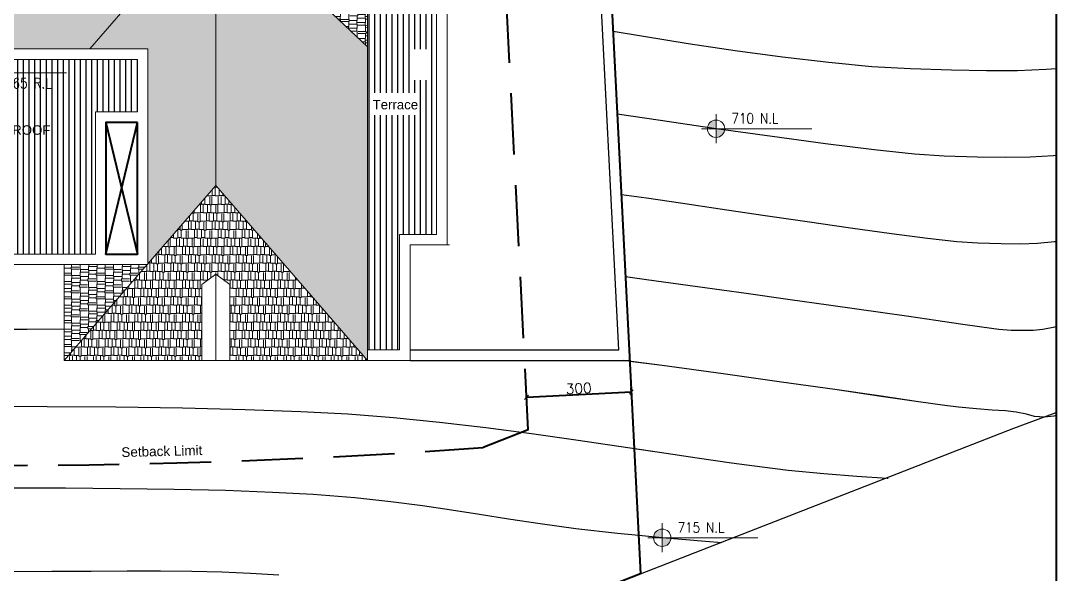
# Model space of a CAD drawing. Header units: metres. Extents: x -322116 to -321123, y -26723 to -26468.
# Drawn here: x -321152.9 to -321123.3, y -26562.96 to -26547.15 of the extents above; entities that cross this region are included whole.
import ezdxf

# ---------------------------------------------------------------- set-up
doc = ezdxf.new("R2010")
doc.units = ezdxf.units.M
doc.header["$LTSCALE"] = 7
doc.header["$MEASUREMENT"] = 0
doc.header["$PDMODE"] = 34
doc.header["$PDSIZE"] = 0.5
doc.linetypes.add('DASHED', pattern=[0.75, 0.5, -0.25])
doc.linetypes.add('Hidden', pattern=[9.525, 6.35, -3.175])
for name, color, linetype in [('00-LIMIT', 3, 'Continuous'), ('22-1-14-ROAD P2PFGC', 5, 'Continuous'), ('CONT-MJR', 4, 'Continuous'), ('CONT-MNR', 8, 'Continuous')]:
    doc.layers.add(name, color=color, linetype=linetype)
for name, color, linetype, lineweight in [('1363TRXX-AS003$0$A-FLOR-IDEN', 4, 'Continuous', 18), ('1363TRXX-AS003$0$A-FLOR-LIN0', 1, 'Continuous', 0), ('A-ANNO-TXT3', 6, 'Continuous', 30), ('A-FLOR-HIDN', 9, 'Hidden', 13), ('A-GRID-DIMS', 142, 'Continuous', 9), ('A-PATT', 8, 'Continuous', 5), ('A-WALL-BLWO', 7, 'Continuous', 40), ('L-Structure', 5, 'Continuous', 15), ('projection plans', 8, 'Continuous', 5)]:
    doc.layers.add(name, color=color, linetype=linetype, lineweight=lineweight)
doc.styles.add('1363TRXX-AS003$0$EG_SIMPLEX', font='SIMPLEX.shx')
doc.styles.add('EG_SIMPLEX', font='SIMPLEX.shx')
doc.styles.get("Standard").update_dxf_attribs({"font": 'romans.shx', "height": 0.5})
doc.dimstyles.new('ERGA-M-0200', dxfattribs={"dimscale": 1.15, "dimtxt": 0.2, "dimasz": 0.2, "dimexe": 0.1, "dimexo": 0.1, "dimgap": 0.06, "dimtad": 1, "dimdec": 1, "dimlfac": 100, "dimrnd": 5, "dimdsep": 46, "dimtxsty": 'EG_SIMPLEX', "dimblk1": 'OBLIQUE', "dimblk2": 'OBLIQUE', "dimsah": 1, "dimcen": 0.3, "dimclrd": 256, "dimclre": 256, "dimclrt": 2, "dimadec": 0, "dimazin": 0, "dimtfac": 1, "dimtdec": 1, "dimtix": 1, "dimtmove": 2, "dimatfit": 3, "dimldrblk": 'OBLIQUE', "dimfxl": 1, "dimtolj": 1, "dimtzin": 0, "dimarcsym": 0})

# ---------------------------------------------------------------- blocks, each defined once
blk = doc.blocks.new('_OBLIQUE')
at = {"color": 0, "linetype": 'ByBlock'}
blk.add_line((-0.5, -0.5), (0.5, 0.5), dxfattribs=at)
blk = doc.blocks.new('*D440')
at = {"layer": 'A-GRID-DIMS', "lineweight": -2, "transparency": 16777216}
for p, q in [((-321703.521, -26753.122), (-321703.536, -26752.821)), ((-321703.53, -26752.936), (-321700.534, -26752.783)), ((-321700.525, -26752.97), (-321700.54, -26752.668))]:
    blk.add_line(p, q, dxfattribs=at)
at = {"layer": 'Defpoints', "color": 0, "transparency": 16777216}
for p in [(-321700.534, -26752.783), (-321703.515, -26753.237), (-321700.519, -26753.084)]:
    blk.add_point(p, dxfattribs=at)
at = {"layer": 'A-GRID-DIMS', "lineweight": -2, "transparency": 16777216, "xscale": 0.115, "yscale": 0.115, "zscale": 0.115}
for p, rotation in [((-321703.53, -26752.936), 182.9106256903366), ((-321700.534, -26752.783), 2.910625690336583)]:
    blk.add_blockref('_OBLIQUE', p, dxfattribs=dict(at, rotation=rotation))
at = {"layer": 'A-GRID-DIMS', "color": 2, "transparency": 16777216, "insert": (-321702.041, -26752.681), "char_height": 0.2875, "attachment_point": 5, "rotation": 2.9106, "style": 'EG_SIMPLEX'}
blk.add_mtext('\\A1;300', dxfattribs=at)
blk = doc.blocks.new('1363TRXX-AS003$0$TAG-LEV-PL1')
h = blk.add_hatch(color=256)
h.paths.add_polyline_path([(0, 169, 0.414214), (-169, 0), (0, 0)])
h.paths.add_polyline_path([(169, 0), (0, 0), (0, -169, 0.414214)])
for p, q in [((0, -281), (0, 281)), ((-281, 0), (1859, 0))]:
    blk.add_line(p, q)
blk.add_circle((0, 0), 169)
at = {"style": '1363TRXX-AS003$0$EG_SIMPLEX', "width": 0.85}
for tag, p in [('F.F.L.', (450, 150)), ('C.L.', (450, -450))]:
    blk.add_attdef(tag, p, '', height=300, dxfattribs=at)
blk = doc.blocks.new('B1 2')
at = {"layer": '00-LIMIT'}
blk.add_lwpolyline([(-321200.2699, -26562.9531), (-321189.6043, -26558.7907), (-321188.3932, -26558.3399)], dxfattribs=at)
at = {"layer": 'A-WALL-BLWO'}
blk.add_lwpolyline([(-321243.3932, -26513.9378), (-321188.3932, -26513.9378), (-321188.3932, -26588.8759), (-321243.3932, -26588.8759)], close=True, dxfattribs=at)
at = {"layer": 'CONT-MJR', "flags": 128}
for points, elevation in [([(-321188.3932, -26550.9993), (-321188.4683, -26551.0079), (-321189.1391, -26551.0492), (-321189.8435, -26551.0596), (-321190.6423, -26551.0468), (-321191.5961, -26551.0185), (-321192.4453, -26550.9607), (-321193.6015, -26550.8397), (-321194.9851, -26550.6695), (-321196.5165, -26550.4643), (-321198.116, -26550.2382), (-321199.7038, -26550.0055), (-321200.9379, -26549.8198)], 710), ([(-321197.951, -26562.0613), (-321198.4136, -26562.0267), (-321199.6541, -26561.9221), (-321200.3261, -26561.8569)], 715)]:
    blk.add_lwpolyline(points, dxfattribs=dict(at, elevation=elevation))
at = {"layer": 'CONT-MNR', "flags": 128}
for points, elevation in [([(-321188.3932, -26548.525), (-321188.6782, -26548.5492), (-321189.501, -26548.5817), (-321190.3839, -26548.5844), (-321191.3831, -26548.5645), (-321192.555, -26548.5291), (-321193.6594, -26548.4659), (-321194.8965, -26548.3499), (-321196.217, -26548.1935), (-321197.5718, -26548.0093), (-321198.9116, -26547.8097), (-321200.1872, -26547.6071), (-321201.0577, -26547.4625)], 709), ([(-321188.3932, -26553.4642), (-321188.4429, -26553.4717), (-321188.9283, -26553.5167), (-321189.4166, -26553.5327), (-321189.9666, -26553.5273), (-321190.6372, -26553.5078), (-321191.2308, -26553.4648), (-321192.0728, -26553.3716), (-321193.1057, -26553.2391), (-321194.2724, -26553.078), (-321195.5154, -26552.8991), (-321196.7774, -26552.7132), (-321198.0012, -26552.5311), (-321199.1293, -26552.3635), (-321200.1044, -26552.2213), (-321200.8209, -26552.1219)], 711), ([(-321188.3932, -26555.8945), (-321188.4378, -26555.9084), (-321188.7808, -26555.9709), (-321189.0534, -26556.0004), (-321189.3283, -26556.0061), (-321189.6783, -26555.9972), (-321190.0306, -26555.9686), (-321190.523, -26555.9061), (-321191.1317, -26555.8181), (-321191.8332, -26555.7134), (-321192.6038, -26555.6005), (-321193.42, -26555.4879), (-321194.025, -26555.4046), (-321194.8999, -26555.2803), (-321195.9947, -26555.1239), (-321197.2595, -26554.9444), (-321198.644, -26554.7508), (-321200.0985, -26554.5522), (-321200.7014, -26554.4726)], 712), ([(-321188.7589, -26558.476), (-321189.0141, -26558.4555), (-321189.244, -26558.3919), (-321189.5352, -26558.3296), (-321189.8431, -26558.2991), (-321190.2228, -26558.2731), (-321190.6719, -26558.2417), (-321191.1882, -26558.1953), (-321191.5751, -26558.1442), (-321192.3316, -26558.0362), (-321193.4006, -26557.8815), (-321194.7248, -26557.6905), (-321196.2472, -26557.4735), (-321197.9107, -26557.2409), (-321199.6581, -26557.003), (-321200.579, -26556.8821)], 713), ([(-321193.1976, -26560.2332), (-321193.2216, -26560.2316), (-321194.0938, -26560.1705), (-321195.0401, -26560.0942), (-321196.059, -26559.9968), (-321196.8002, -26559.909), (-321197.6704, -26559.7899), (-321198.6535, -26559.6462), (-321199.7333, -26559.4843), (-321200.4521, -26559.3768)], 714)]:
    blk.add_lwpolyline(points, dxfattribs=dict(at, elevation=elevation))
at = {"layer": '1363TRXX-AS003$0$A-FLOR-IDEN'}
ref = blk.add_blockref('1363TRXX-AS003$0$TAG-LEV-PL1', (-321198.116, -26550.2382, 710), dxfattribs=dict(at, xscale=0.0014700000362087, yscale=0.0014700000362087, zscale=0.0014700000362087))
ref.add_attrib('F.F.L.', '710 N.L', (-321197.675, -26550.0912, 710), dxfattribs={"layer": '0', "height": 0.294, "rotation": 360, "style": '1363TRXX-AS003$0$EG_SIMPLEX', "width": 0.85})
ref = blk.add_blockref('1363TRXX-AS003$0$TAG-LEV-PL1', (-321199.6542, -26561.9221, 715), dxfattribs=dict(at, xscale=0.0014700000362087, yscale=0.0014700000362087, zscale=0.0014700000362087))
ref.add_attrib('F.F.L.', '715 N.L', (-321199.2132, -26561.7751, 715), dxfattribs={"layer": '0', "height": 0.294, "rotation": 360, "style": '1363TRXX-AS003$0$EG_SIMPLEX', "width": 0.85})
blk = doc.blocks.new('m 12')
at = {"layer": '22-1-14-ROAD P2PFGC', "transparency": 33554534}
h = blk.add_hatch(dxfattribs=at)
h.set_pattern_fill('ANSI31', scale=1.3, angle=45)
h.set_pattern_definition([(90, (-187.8846, 18.4578), (-0.1625, 0), [])])
h.paths.add_polyline_path([(-321388.4118, -26532.9581), (-321398.1118, -26532.9581), (-321398.1118, -26534.9081), (-321404.3118, -26534.9081), (-321404.3118, -26539.3023), (-321405.4818, -26539.3023), (-321405.4818, -26544.6581), (-321404.5118, -26544.6581), (-321404.5118, -26551.3581), (-321406.0118, -26551.3581), (-321406.0118, -26554.5581), (-321403.6118, -26554.5581), (-321403.6118, -26537.7015), (-321383.0787, -26537.7016), (-321383.0787, -26554.5581), (-321382.1603, -26554.5581), (-321382.1603, -26551.2581), (-321381.1018, -26551.2581), (-321381.1018, -26541.5581), (-321382.2287, -26541.5581), (-321382.2287, -26534.9081), (-321388.4118, -26534.9081)])
edge = h.paths.add_edge_path(flags=16)
edge.add_arc((-321394.4903, -26535.3455), 0.2481, 0, 360)
h.paths.add_polyline_path([(-321405.2533, -26553.463), (-321404.3703, -26553.463), (-321404.3703, -26553.0317), (-321405.2533, -26553.0317)], flags=16)
h.paths.add_polyline_path([(-321405.4431, -26553.3996), (-321405.4431, -26552.5166), (-321405.8743, -26552.5166), (-321405.8743, -26553.3996)], flags=16)
h.paths.add_polyline_path([(-321402.5757, -26536.7788), (-321402.5757, -26535.8584), (-321403.007, -26535.8584), (-321403.007, -26536.7788)], flags=16)
h.paths.add_polyline_path([(-321393.8213, -26536.8162), (-321392.7192, -26536.8162), (-321392.7192, -26536.3849), (-321393.8213, -26536.3849)], flags=16)
h.paths.add_polyline_path([(-321384.2889, -26536.7788), (-321384.2889, -26535.8393), (-321384.7202, -26535.8393), (-321384.7202, -26536.7788)], flags=16)
h.paths.add_polyline_path([(-321382.9583, -26539.6741), (-321382.3491, -26539.6741), (-321382.3491, -26539.2428), (-321382.9583, -26539.2428)], flags=16)
h.paths.add_polyline_path([(-321382.5318, -26544.9633), (-321381.6488, -26544.9633), (-321381.6488, -26544.532), (-321382.5318, -26544.532)], flags=16)
h.paths.add_polyline_path([(-321381.3907, -26546.8496), (-321381.3907, -26545.9666), (-321381.8219, -26545.9666), (-321381.8219, -26546.8496)], flags=16)
h.paths.add_polyline_path([(-321397.07, -26535.8562), (-321397.07, -26534.8373), (-321397.5013, -26534.8373), (-321397.5013, -26535.8562)], flags=16)
h.paths.add_polyline_path([(-321394.1228, -26535.272), (-321391.6791, -26535.272), (-321391.6791, -26534.831), (-321394.1228, -26534.831)], flags=16)
h.paths.add_polyline_path([(-321394.1228, -26535.86), (-321391.9766, -26535.86), (-321391.9766, -26535.419), (-321394.1228, -26535.419)], flags=16)
h.paths.add_polyline_path([(-321383.0049, -26547.8529), (-321381.5704, -26547.8553), (-321381.5693, -26547.215), (-321383.0038, -26547.2125)], flags=16)
h.paths.add_polyline_path([(-321405.402, -26553.0502), (-321403.9675, -26553.0527), (-321403.9664, -26552.4124), (-321405.4009, -26552.4099)], flags=16)
h.paths.add_polyline_path([(-321405.3468, -26542.1633), (-321403.9123, -26542.1658), (-321403.9112, -26541.5254), (-321405.3457, -26541.5229)], flags=16)
h.paths.add_polyline_path([(-321393.95, -26534.8473), (-321392.5154, -26534.8498), (-321392.5143, -26534.2094), (-321393.9489, -26534.207)], flags=16)
at = {"layer": '22-1-14-ROAD P2PFGC', "color": 7, "transparency": 33554534}
for points in [[(-321381.8603, -26554.8581), (-321375.5798, -26554.8581), (-321376.8485, -26529.9053)], [(-321381.8603, -26554.5581), (-321375.8954, -26554.5581), (-321377.1337, -26530.2053)]]:
    blk.add_lwpolyline(points, dxfattribs=at)
at = {"layer": 'A-PATT', "color": 7}
blk.add_line((-321382.1603, -26554.5581, 0), (-321383.0787, -26554.5581, 0), dxfattribs=at)
for points in [[(-321382.1603, -26554.5581), (-321382.1603, -26551.2581), (-321381.1018, -26551.2581), (-321381.1018, -26541.5581), (-321382.2287, -26541.5581), (-321382.2287, -26534.9081)], [(-321383.0787, -26554.8581), (-321381.8603, -26554.8581), (-321381.8603, -26551.5581), (-321380.8018, -26551.5581), (-321380.8018, -26541.2581), (-321381.9287, -26541.2581)]]:
    blk.add_lwpolyline(points, dxfattribs=at)
at = {"layer": 'A-ANNO-TXT3', "lineweight": 5, "insert": (-321382.9284, -26547.4133), "char_height": 0.27, "attachment_point": 1, "rotation": 359.90083}
blk.add_mtext_dynamic_manual_height_columns('\\A1;{\\fArial Unicode MS|b0|i0|c0|p34;Terrace}', width=4.212413, gutter_width=3.0774, heights=[2.2211], dxfattribs=at)
blk = doc.blocks.new('bb 212')
at = {"layer": '1363TRXX-AS003$0$A-FLOR-LIN0', "transparency": 33554549}
h = blk.add_hatch(dxfattribs=at)
h.set_pattern_fill('AR-RSHKE', color=256, scale=0.02, angle=90)
h.paths.add_polyline_path([(-321318.0787, -26539.7016), (-321322.4106, -26543.8016), (-321318.0787, -26547.9017), (-321318.0787, -26544.5017), (-321320.4258, -26544.5017), (-321321.1419, -26543.8016), (-321320.4258, -26543.1017), (-321318.0787, -26543.1017)])
h = blk.add_hatch(dxfattribs=at)
h.set_pattern_fill('AR-RSHKE', color=256, scale=0.02)
h.paths.add_polyline_path([(-321322.4106, -26543.8016), (-321329.1542, -26543.8016, -0.9998551), (-321329.6503, -26543.8016), (-321334.4118, -26543.8016), (-321330.154, -26547.958), (-321326.0116, -26547.958)])
edge = h.paths.add_edge_path(flags=24)
edge.add_line((-321329.0593, -26544.3406), (-321329.0593, -26543.8506))
edge.add_line((-321329.0593, -26543.8506), (-321326.8641, -26543.8506))
edge.add_line((-321326.8641, -26543.8506), (-321326.8641, -26544.3406))
edge.add_line((-321326.8641, -26544.3406), (-321329.0593, -26544.3406))
edge.add_line((-321329.0593, -26543.7526), (-321329.0593, -26543.5566))
edge.add_line((-321329.0593, -26543.5566), (-321328.8633, -26543.5566))
edge.add_line((-321328.8633, -26543.5566), (-321328.8633, -26543.7526))
edge.add_line((-321328.8633, -26543.7526), (-321329.0593, -26543.7526))
h = blk.add_hatch(dxfattribs=at)
h.set_pattern_fill('AR-RSHKE', color=256, scale=0.02, angle=270)
h.paths.add_polyline_path([(-321326.0116, -26547.958), (-321324.3517, -26547.958), (-321324.3517, -26554.0987), (-321322.4105, -26551.8582), (-321322.4106, -26543.8016)])
h.paths.add_polyline_path([(-321329.8202, -26551.0312), (-321327.0786, -26551.0359), (-321327.0767, -26549.9426), (-321329.8183, -26549.9379)], flags=9)
h = blk.add_hatch(dxfattribs=at)
h.set_pattern_fill('AR-RSHKE', color=256, scale=0.02, angle=90)
h.paths.add_polyline_path([(-321318.0787, -26547.9017), (-321322.4105, -26543.8016), (-321322.4105, -26551.8582), (-321318.0787, -26556.8581)])
h = blk.add_hatch(dxfattribs=at)
h.set_pattern_fill('AR-RSHKE', color=256, scale=0.02)
h.paths.add_polyline_path([(-321322.4105, -26551.8582), (-321324.3517, -26554.0987), (-321324.3517, -26554.1199), (-321324.3701, -26554.1199), (-321326.7424, -26556.8581), (-321322.8106, -26556.8581), (-321322.8106, -26554.6894), (-321322.4106, -26554.3962), (-321322.0106, -26554.6894), (-321322.0106, -26556.8581), (-321318.0788, -26556.8581)])
h = blk.add_hatch(dxfattribs=at)
h.set_pattern_fill('AR-RSHKE', color=256, scale=0.02, angle=270)
h.paths.add_polyline_path([(-321324.3701, -26554.1199), (-321326.7424, -26554.1199), (-321326.7424, -26556.8581)])
at = {"layer": '22-1-14-ROAD P2PFGC', "transparency": 33554534}
h = blk.add_hatch(dxfattribs=at)
h.set_pattern_fill('ANSI31', scale=1.3, angle=45)
h.set_pattern_definition([(90, (0, 6e-11), (-0.1625, 0), [])])
h.paths.add_polyline_path([(-321325.8514, -26549.7581), (-321324.6518, -26549.7581), (-321324.6518, -26548.2581), (-321329.4087, -26548.2581), (-321329.4087, -26548.3955, -0.4142136), (-321329.1607, -26548.6436, -1), (-321329.6568, -26548.6436, -0.4142136), (-321329.4087, -26548.3955), (-321329.4087, -26548.2581), (-321330.2118, -26548.2581), (-321330.2118, -26551.7448), (-321328.2118, -26551.7448), (-321328.2118, -26553.8198), (-321325.8518, -26553.8198)])
h.paths.add_polyline_path([(-321326.6759, -26551.4805), (-321326.6759, -26550.5974), (-321326.2446, -26550.5974), (-321326.2446, -26551.4805)], flags=24)
h.paths.add_polyline_path([(-321327.8734, -26549.2467), (-321326.9903, -26549.2467), (-321326.9903, -26549.678), (-321327.8734, -26549.678)], flags=24)
edge = h.paths.add_edge_path(flags=24)
edge.add_line((-321329.0657, -26549.1826), (-321329.0657, -26548.6926))
edge.add_line((-321329.0657, -26548.6926), (-321326.8705, -26548.6926))
edge.add_line((-321326.8705, -26548.6926), (-321326.8705, -26549.1826))
edge.add_line((-321326.8705, -26549.1826), (-321329.0657, -26549.1826))
edge.add_line((-321329.0657, -26548.5946), (-321329.0657, -26548.3986))
edge.add_line((-321329.0657, -26548.3986), (-321328.8697, -26548.3986))
edge.add_line((-321328.8697, -26548.3986), (-321328.8697, -26548.5946))
edge.add_line((-321328.8697, -26548.5946), (-321329.0657, -26548.5946))
h.paths.add_polyline_path([(-321329.8019, -26550.0688), (-321326.8769, -26550.0738), (-321326.8784, -26550.9288), (-321329.8034, -26550.9238)], flags=24)
at = {"layer": 'A-FLOR-HIDN', "color": 5, "ltscale": 0.5}
for p, q in [((-321326.0116, -26547.958, 0), (-321322.4106, -26543.8016, 0)), ((-321318.0787, -26547.9017, 0), (-321322.4106, -26543.8016, 0)), ((-321322.4106, -26551.8581, 0), (-321322.4106, -26543.8016, 0)), ((-321324.3517, -26554.0987, 0), (-321322.4106, -26551.8581, 0)), ((-321318.0787, -26556.8581, 0), (-321322.4106, -26551.8581, 0)), ((-321326.7424, -26556.8581, 0), (-321324.3701, -26554.1199, 0)), ((-321322.8106, -26554.6894, 0), (-321322.4106, -26554.3962, 0)), ((-321322.0105, -26554.6894, 0), (-321322.4106, -26554.3962, 0)), ((-321322.4106, -26554.3962, 0), (-321322.4106, -26556.8581)), ((-321322.8106, -26554.6894, 0), (-321322.8106, -26556.8581, 0)), ((-321322.0106, -26554.6894, 0), (-321322.0106, -26556.8581, 0))]:
    blk.add_line(p, q, dxfattribs=at)
at = {"layer": 'A-FLOR-HIDN', "color": 5, "ltscale": 0.5, "elevation": 0}
blk.add_lwpolyline([(-321330.2118, -26554.1199), (-321330.2118, -26556.8581), (-321338.6118, -26556.8581), (-321338.6118, -26539.7016), (-321318.0787, -26539.7016), (-321318.0787, -26556.8581), (-321326.7424, -26556.8581), (-321326.7424, -26554.1199)], dxfattribs=at)
at = {"layer": 'A-WALL-BLWO', "elevation": 0}
blk.add_lwpolyline([(-321324.6518, -26550.0581), (-321325.5518, -26550.0581), (-321325.5518, -26553.8198), (-321324.6518, -26553.8198)], close=True, dxfattribs=at)
for points in [[(-321325.5518, -26553.8198), (-321324.6518, -26550.0581)], [(-321325.5518, -26550.0581), (-321324.6518, -26553.8198)]]:
    blk.add_lwpolyline(points, dxfattribs=at)
at = {"layer": 'L-Structure', "elevation": 0}
for points in [[(-321324.3517, -26547.958), (-321330.5119, -26547.958), (-321330.5119, -26554.1199), (-321324.3517, -26554.1199)], [(-321328.2118, -26553.8198), (-321325.8518, -26553.8198), (-321325.8514, -26549.7581), (-321324.6518, -26549.7581), (-321324.6518, -26548.2581), (-321330.2118, -26548.2581), (-321330.2118, -26551.7448), (-321328.2118, -26551.7448)]]:
    blk.add_lwpolyline(points, close=True, dxfattribs=at)
at = {"layer": '1363TRXX-AS003$0$A-FLOR-IDEN'}
ref = blk.add_blockref('1363TRXX-AS003$0$TAG-LEV-PL1', (-321329.4087, -26548.6436), dxfattribs=dict(at, xscale=0.0014700000362087, yscale=0.0014700000362087, zscale=0.0014700000362087))
ref.add_attrib('C.L.', '721.65 R.L', (-321328.9677, -26549.0846), dxfattribs={"layer": '0', "height": 0.294, "rotation": 360, "style": '1363TRXX-AS003$0$EG_SIMPLEX', "width": 0.85})
at = {"layer": 'A-ANNO-TXT3', "lineweight": 5, "insert": (-321329.7345, -26550.1364, 0.0001), "char_height": 0.27, "attachment_point": 1, "rotation": 359.90083}
blk.add_mtext_dynamic_manual_height_columns('\\A1;{\\fArial Unicode MS|b0|i0|c0|p34;TOP OF ROOF\\P35 M2}', width=4.735794, gutter_width=3.0774, heights=[1.9622], dxfattribs=at)
blk = doc.blocks.new('mm 11')
at = {"layer": 'CONT-MJR', "elevation": 715, "flags": 128}
blk.add_lwpolyline([(-322069.994, -26561.857), (-322070.599, -26561.798), (-322071.789, -26561.663), (-322072.81, -26561.527), (-322073.712, -26561.391), (-322074.541, -26561.259), (-322075.347, -26561.13), (-322076.177, -26561.007), (-322077.08, -26560.892), (-322078.103, -26560.785), (-322079.295, -26560.689), (-322080.458, -26560.625), (-322081.8, -26560.576), (-322083.268, -26560.541), (-322084.809, -26560.519), (-322086.37, -26560.506), (-322087.9, -26560.501)], dxfattribs=at)
at = {"layer": 'CONT-MNR', "flags": 128}
for points, elevation in [([(-322086.411, -26555.96), (-322087.467, -26555.97), (-322088.482, -26555.974), (-322089.388, -26555.965), (-322089.881, -26555.949)], 713), ([(-322058.062, -26558.432), (-322058.128, -26558.448), (-322058.395, -26558.479), (-322058.683, -26558.455), (-322058.913, -26558.392), (-322059.204, -26558.33), (-322059.512, -26558.299), (-322059.892, -26558.273), (-322060.341, -26558.242), (-322060.857, -26558.195), (-322061.244, -26558.144), (-322062, -26558.036), (-322063.069, -26557.882), (-322064.394, -26557.691), (-322065.916, -26557.474), (-322067.58, -26557.241), (-322069.327, -26557.003), (-322070.431, -26556.858)], 713), ([(-322062.866, -26560.233), (-322062.89, -26560.232), (-322063.763, -26560.17), (-322064.709, -26560.094), (-322065.728, -26559.997), (-322066.469, -26559.909), (-322067.339, -26559.79), (-322068.322, -26559.646), (-322069.402, -26559.484), (-322070.562, -26559.311), (-322071.787, -26559.132), (-322073.06, -26558.955), (-322074.365, -26558.786), (-322075.685, -26558.632), (-322077.005, -26558.498), (-322078.309, -26558.392), (-322079.645, -26558.32), (-322081.241, -26558.264), (-322083.029, -26558.223), (-322084.937, -26558.195), (-322086.896, -26558.178), (-322088.836, -26558.169)], 714), ([(-322080.281, -26562.986), (-322081.087, -26562.939), (-322081.909, -26562.908), (-322082.76, -26562.889), (-322083.656, -26562.88), (-322084.612, -26562.879), (-322085.643, -26562.883), (-322086.765, -26562.888), (-322087.991, -26562.893)], 716)]:
    blk.add_lwpolyline(points, dxfattribs=dict(at, elevation=elevation))
blk = doc.blocks.new('bb44')
at = {"layer": 'projection plans', "elevation": 0}
blk.add_lwpolyline([(-321575.802, -26463.558), (-321575.729, -26463.558)], dxfattribs=at)
blk = doc.blocks.new('plot limit')
at = {"color": 5}
blk.add_lwpolyline([(-321725.0411, -26759.7735), (-321735.7734, -26759.0595), (-321732.8382, -26721.5907), (-321726.0304, -26721.9282), (-321722.2569, -26721.9337), (-321712.0131, -26721.5769), (-321702.1619, -26720.7671), (-321700.2699, -26757.9792), (-321703.6476, -26759.2974, -0.0276131)], format="xyb", close=True, dxfattribs=at)
at = {"color": 5, "linetype": 'DASHED', "ltscale": 0.5}
for points in [[(-321703.4829, -26753.8659), (-321705.0008, -26724.0106), (-321711.838, -26724.5726), (-321722.2069, -26724.9338), (-321726.107, -26724.928), (-321730.075, -26724.7313), (-321732.3893, -26754.2736)], [(-321703.4829, -26753.8659), (-321704.7696, -26754.368)]]:
    blk.add_lwpolyline(points, dxfattribs=at)
blk.add_lwpolyline([(-321704.7696, -26754.368, -0.0265265), (-321724.7933, -26754.7789), (-321732.3893, -26754.2736)], format="xyb", dxfattribs=at)
at = {"layer": 'A-ANNO-TXT3', "lineweight": 5, "insert": (-321715.1134, -26754.366), "char_height": 0.276, "attachment_point": 1, "rotation": 1.42481}
blk.add_mtext_dynamic_manual_height_columns('\\A1;{\\fArial Unicode MS|b0|i0|c0|p34;Setback Limit}', width=3.166192, gutter_width=3.6928, heights=[1.1191], dxfattribs=at)
at = {"layer": 'A-GRID-DIMS'}
dim = blk.add_aligned_dim(p1=(-321703.5149, -26753.2367), p2=(-321700.5187, -26753.0844), distance=0.3015, dimstyle='ERGA-M-0200', override={"dimtxt": 0.25, "dimasz": 0.1, "dimgap": 0.03, "dimfxl": 100}, dxfattribs=at)
dim.commit()
dim.dimension.update_dxf_attribs({"geometry": '*D440', "text_midpoint": (-321702.0412, -26752.6814)})

msp = doc.modelspace()

# ---------------------------------------------------------------- block references
at = {"layer": 'A-WALL-BLWO'}
for name, p in [('B1 2', (65.0901, 0)), ('plot limit', (565.0901, 195.0262)), ('m 12', (240.0901, -2)), ('bb 212', (175.0901, 0)), ('bb44', (435.0901, -90)), ('mm 11', (934.759, 0))]:
    msp.add_blockref(name, p, dxfattribs=at)

doc.saveas('drawing.dxf')
